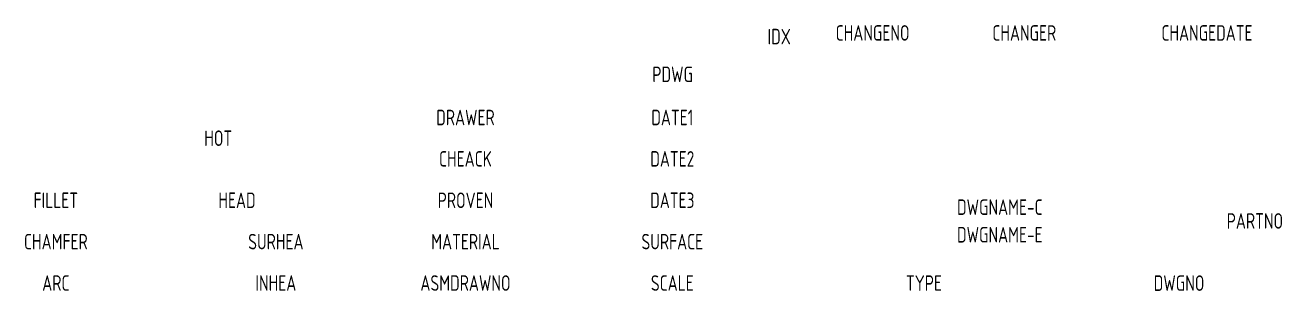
# Model space of a CAD drawing. Extents: x 278 to 460, y 111 to 150.
import ezdxf
from ezdxf.enums import TextEntityAlignment as Align

# ---------------------------------------------------------------- set-up
doc = ezdxf.new("R2010")
doc.units = 0
doc.header["$LTSCALE"] = 2
doc.layers.get('0').update_dxf_attribs({"linetype": 'CONTINUOUS'})
doc.styles.get("Standard").update_dxf_attribs({"font": 'isocp.shx', "width": 0.8, "bigfont": 'chineset.shx'})

msp = doc.modelspace()

# ---------------------------------------------------------------- texts
at = {"color": 4, "linetype": 'Continuous', "width": 0.8}
for tag, p in [('CHANGENO', (400.54, 148.44)), ('CHANGER', (422.54, 148.44)), ('CHANGEDATE', (449.04, 148.44)), ('IDX', (386.99, 147.91)), ('PDWG', (371.54, 142.44)), ('DRAWER', (341.49, 136.18)), ('DATE1', (371.49, 136.18)), ('HOT', (305.63, 133.18)), ('CHEACK', (341.49, 130.18)), ('DATE2', (371.49, 130.18)), ('FILLET', (282.08, 124.18)), ('HEAD', (308.35, 124.18)), ('PROVEN', (341.49, 124.18)), ('DATE3', (371.49, 124.18)), ('DWGNAME-C', (418.99, 123.18)), ('PARTNO', (455.99, 121.18)), ('DWGNAME-E', (418.99, 119.18)), ('CHAMFER', (282.08, 118.18)), ('SURHEA', (313.99, 118.18)), ('MATERIAL', (341.49, 118.18)), ('SURFACE', (371.49, 118.18)), ('ARC', (282.08, 112.18)), ('INHEA', (313.99, 112.18)), ('ASMDRAWNO', (341.49, 112.18)), ('SCALE', (371.49, 112.18)), ('TYPE', (407.99, 112.17)), ('DWGNO', (444.99, 112.17))]:
    msp.add_attdef(tag, text='', height=2.25, dxfattribs=at).set_placement(p, align=Align.MIDDLE)

doc.saveas('drawing.dxf')
